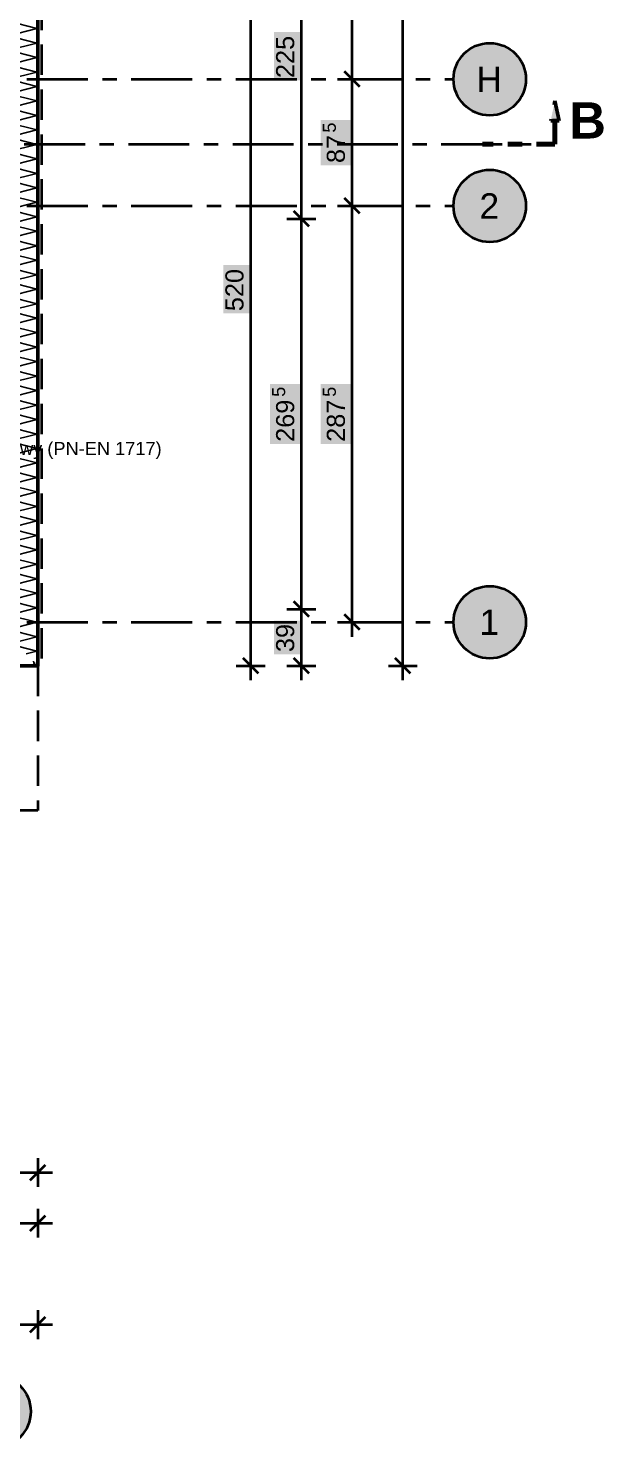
# Model space of a CAD drawing. Header units: metres. Extents: x -6.2 to 22.6, y -6.3 to 13.3.
# Drawn here: x 18.61 to 22.58, y -5.7 to 4.1 of the extents above; entities that cross this region are included whole.
import ezdxf

# ---------------------------------------------------------------- set-up
doc = ezdxf.new("R2010")
doc.units = ezdxf.units.M
for name, pattern in [('KRESKOWA', [5.25, 4.2, -1.05]), ('PUNKTOWA', [10.5, 8.4, -1.05, 0, -1.05]), ('PUNKTOWA_KROTKA', [6.3, 4.2, -1.05, 0, -1.05])]:
    doc.linetypes.add(name, pattern=pattern)
for name, color, linetype, lineweight in [('A-KRESKOWANIE', 8, 'Continuous', 18), ('A-MASKA', 7, 'Continuous', 18), ('A-NAD-CIECIEM', 8, 'KRESKOWA', 25), ('A-OSIE', 1, 'PUNKTOWA', 25), ('A-PRZEKROJE', 1, 'PUNKTOWA_KROTKA', 50), ('A-SANITARNE', 6, 'Continuous', 25), ('A-SCIANY-IZOL', 4, 'Continuous', 35), ('A-WYMIARY', 1, 'Continuous', 25)]:
    doc.layers.add(name, color=color, linetype=linetype, lineweight=lineweight)
doc.styles.add('PL_ARIAL', font='arial.ttf')
doc.styles.add('PL_ARIAL_B', font='arialbd.ttf')

msp = doc.modelspace()

# ---------------------------------------------------------------- hatches: boundary and pattern name
at = {"layer": 'A-MASKA', "true_color": 0xffffff}
for points in [[(20.4866, 3.7434), (20.4866, 4.0766), (20.3041, 4.0766), (20.3041, 3.7434)], [(20.8366, 3.1563), (20.8366, 3.4687), (20.6266, 3.4687), (20.6266, 3.1563)], [(20.1366, 2.1334), (20.1366, 2.4666), (19.9541, 2.4666), (19.9541, 2.1334)], [(20.4866, 1.2308), (20.4866, 1.6442), (20.2766, 1.6442), (20.2766, 1.2308)], [(20.8366, 1.2308), (20.8366, 1.6442), (20.6266, 1.6442), (20.6266, 1.2308)], [(20.4866, -0.221), (20.4866, 0.011), (20.3041, 0.011), (20.3041, -0.221)]]:
    msp.add_hatch(color=7, dxfattribs=at).paths.add_polyline_path(points)
at = {"layer": 'A-OSIE', "true_color": 0xffffff}
for points in [[(22.0441, 3.75), (22.0419, 3.7826), (22.0355, 3.8147), (22.025, 3.8457), (22.0106, 3.875), (21.9924, 3.9022), (21.9708, 3.9268), (21.9462, 3.9483), (21.9191, 3.9665), (21.8897, 3.981), (21.8588, 3.9915), (21.8267, 3.9979), (21.7941, 4), (21.7614, 3.9979), (21.7293, 3.9915), (21.6984, 3.981), (21.6691, 3.9665), (21.6419, 3.9483), (21.6173, 3.9268), (21.5957, 3.9022), (21.5775, 3.875), (21.5631, 3.8457), (21.5526, 3.8147), (21.5462, 3.7826), (21.5441, 3.75), (21.5462, 3.7174), (21.5526, 3.6853), (21.5631, 3.6543), (21.5775, 3.625), (21.5957, 3.5978), (21.6173, 3.5732), (21.6419, 3.5517), (21.6691, 3.5335), (21.6984, 3.519), (21.7293, 3.5085), (21.7614, 3.5021), (21.7941, 3.5), (21.8267, 3.5021), (21.8588, 3.5085), (21.8897, 3.519), (21.9191, 3.5335), (21.9462, 3.5517), (21.9708, 3.5732), (21.9924, 3.5978), (22.0106, 3.625), (22.025, 3.6543), (22.0355, 3.6853), (22.0419, 3.7174)], [(22.0441, 2.875), (22.0419, 2.9076), (22.0355, 2.9397), (22.025, 2.9707), (22.0106, 3), (21.9924, 3.0272), (21.9708, 3.0518), (21.9462, 3.0733), (21.9191, 3.0915), (21.8897, 3.106), (21.8588, 3.1165), (21.8267, 3.1229), (21.7941, 3.125), (21.7614, 3.1229), (21.7293, 3.1165), (21.6984, 3.106), (21.6691, 3.0915), (21.6419, 3.0733), (21.6173, 3.0518), (21.5957, 3.0272), (21.5775, 3), (21.5631, 2.9707), (21.5526, 2.9397), (21.5462, 2.9076), (21.5441, 2.875), (21.5462, 2.8424), (21.5526, 2.8103), (21.5631, 2.7793), (21.5775, 2.75), (21.5957, 2.7228), (21.6173, 2.6982), (21.6419, 2.6767), (21.6691, 2.6585), (21.6984, 2.644), (21.7293, 2.6335), (21.7614, 2.6271), (21.7941, 2.625), (21.8267, 2.6271), (21.8588, 2.6335), (21.8897, 2.644), (21.9191, 2.6585), (21.9462, 2.6767), (21.9708, 2.6982), (21.9924, 2.7228), (22.0106, 2.75), (22.025, 2.7793), (22.0355, 2.8103), (22.0419, 2.8424)], [(22.0441, 0), (22.0419, 0.0326), (22.0355, 0.0647), (22.025, 0.0957), (22.0106, 0.125), (21.9924, 0.1522), (21.9708, 0.1768), (21.9462, 0.1983), (21.9191, 0.2165), (21.8897, 0.231), (21.8588, 0.2415), (21.8267, 0.2479), (21.7941, 0.25), (21.7614, 0.2479), (21.7293, 0.2415), (21.6984, 0.231), (21.6691, 0.2165), (21.6419, 0.1983), (21.6173, 0.1768), (21.5957, 0.1522), (21.5775, 0.125), (21.5631, 0.0957), (21.5526, 0.0647), (21.5462, 0.0326), (21.5441, 0), (21.5462, -0.0326), (21.5526, -0.0647), (21.5631, -0.0957), (21.5775, -0.125), (21.5957, -0.1522), (21.6173, -0.1768), (21.6419, -0.1983), (21.6691, -0.2165), (21.6984, -0.231), (21.7293, -0.2415), (21.7614, -0.2479), (21.7941, -0.25), (21.8267, -0.2479), (21.8588, -0.2415), (21.8897, -0.231), (21.9191, -0.2165), (21.9462, -0.1983), (21.9708, -0.1768), (21.9924, -0.1522), (22.0106, -0.125), (22.025, -0.0957), (22.0355, -0.0647), (22.0419, -0.0326)], [(18.625, -5.45), (18.6229, -5.4174), (18.6165, -5.3853), (18.606, -5.3543), (18.5915, -5.325), (18.5733, -5.2978), (18.5518, -5.2732), (18.5272, -5.2517), (18.5, -5.2335), (18.4707, -5.219), (18.4397, -5.2085), (18.4076, -5.2021), (18.375, -5.2), (18.3424, -5.2021), (18.3103, -5.2085), (18.2793, -5.219), (18.25, -5.2335), (18.2228, -5.2517), (18.1982, -5.2732), (18.1767, -5.2978), (18.1585, -5.325), (18.144, -5.3543), (18.1335, -5.3853), (18.1271, -5.4174), (18.125, -5.45), (18.1271, -5.4826), (18.1335, -5.5147), (18.144, -5.5457), (18.1585, -5.575), (18.1767, -5.6022), (18.1982, -5.6268), (18.2228, -5.6483), (18.25, -5.6665), (18.2793, -5.681), (18.3103, -5.6915), (18.3424, -5.6979), (18.375, -5.7), (18.4076, -5.6979), (18.4397, -5.6915), (18.4707, -5.681), (18.5, -5.6665), (18.5272, -5.6483), (18.5518, -5.6268), (18.5733, -5.6022), (18.5915, -5.575), (18.606, -5.5457), (18.6165, -5.5147), (18.6229, -5.4826)]]:
    msp.add_hatch(color=7, dxfattribs=at).paths.add_polyline_path(points)
at = {"layer": 'A-PRZEKROJE', "true_color": 0x000000}
msp.add_hatch(color=7, dxfattribs=at).paths.add_polyline_path([(22.2441, 3.6007), (22.2732, 3.4638), (22.2149, 3.4638)])

# ---------------------------------------------------------------- linework, layer by layer
at = {"layer": 'A-KRESKOWANIE', "lineweight": 25, "ltscale": 0.05}
for points in [[(18.5143, -0.1393), (18.6675, -0.1), (18.4725, -0.05), (18.6675, 0), (18.4725, 0.05), (18.6675, 0.1), (18.4725, 0.15), (18.6675, 0.2), (18.4725, 0.25), (18.6675, 0.3), (18.4725, 0.35), (18.6675, 0.4), (18.4725, 0.45), (18.6675, 0.5), (18.4725, 0.55), (18.6675, 0.6), (18.4725, 0.65), (18.6675, 0.7), (18.4725, 0.75), (18.6675, 0.8), (18.4725, 0.85), (18.6675, 0.9), (18.4725, 0.95), (18.6675, 1), (18.4725, 1.05), (18.6675, 1.1), (18.4725, 1.15), (18.6675, 1.2), (18.4725, 1.25), (18.6675, 1.3), (18.4725, 1.35), (18.6675, 1.4), (18.4725, 1.45), (18.6675, 1.5), (18.4725, 1.55), (18.6675, 1.6), (18.4725, 1.65), (18.6675, 1.7), (18.4725, 1.75), (18.6675, 1.8), (18.4725, 1.85), (18.6675, 1.9), (18.4725, 1.95), (18.6675, 2), (18.4725, 2.05), (18.6675, 2.1), (18.4725, 2.15), (18.6675, 2.2), (18.4725, 2.25), (18.6675, 2.3), (18.4725, 2.35), (18.6675, 2.4), (18.4725, 2.45), (18.6675, 2.5), (18.4725, 2.55), (18.6675, 2.6), (18.4725, 2.65), (18.6675, 2.7), (18.4725, 2.75), (18.6675, 2.8), (18.4725, 2.85), (18.6675, 2.9), (18.4725, 2.95), (18.6675, 3), (18.4725, 3.05), (18.6675, 3.1), (18.4725, 3.15), (18.6675, 3.2), (18.4725, 3.25), (18.6675, 3.3), (18.4725, 3.35), (18.6675, 3.4), (18.4725, 3.45), (18.6675, 3.5), (18.4725, 3.55), (18.6675, 3.6), (18.4725, 3.65), (18.6675, 3.7), (18.4725, 3.75), (18.6675, 3.8), (18.4725, 3.85), (18.6675, 3.9), (18.4725, 3.95), (18.6675, 4), (18.4725, 4.05), (18.6675, 4.1), (18.4725, 4.15)], [(18.5939, -0.2189), (18.6675, -0.2), (18.5431, -0.1681)], [(18.644, -0.269), (18.65, -0.2925), (18.6536, -0.2786)]]:
    msp.add_lwpolyline(points, dxfattribs=at)
at = {"layer": 'A-NAD-CIECIEM', "linetype": 'KRESKOWA', "lineweight": 35, "ltscale": 0.05, "flags": 128}
for points in [[(11.7005, 9.7), (18.7, 9.7), (18.7, -0.325), (18.6755, -0.325)], [(18.675, -0.3005), (18.675, -1.3), (13.8005, -1.3)]]:
    msp.add_lwpolyline(points, dxfattribs=at)
at = {"layer": 'A-OSIE', "linetype": 'PUNKTOWA', "lineweight": 35, "ltscale": 0.050139, "flags": 128}
for points in [[(-5.2, 3.75), (21.5441, 3.75)], [(-5.2, 2.875), (21.5441, 2.875)], [(-5.2, 0), (21.5441, 0)]]:
    msp.add_lwpolyline(points, dxfattribs=at)
at = {"layer": 'A-OSIE', "linetype": 'Continuous', "lineweight": 35, "ltscale": 0.05}
for centre in [(21.7941, 3.75), (21.7941, 2.875), (21.7941, 0), (18.375, -5.45)]:
    msp.add_circle(centre, 0.25, dxfattribs=at)
at = {"layer": 'A-PRZEKROJE', "lineweight": 50, "ltscale": 0.05, "flags": 128}
msp.add_lwpolyline([(22.2441, 3.6007), (22.2732, 3.4638), (22.2149, 3.4638)], close=True, dxfattribs=at)
at = {"layer": 'A-PRZEKROJE', "linetype": 'Continuous', "lineweight": 70, "ltscale": 0.05, "flags": 128}
msp.add_lwpolyline([(22.2441, 3.3007), (22.2441, 3.4757)], dxfattribs=at)
at = {"layer": 'A-PRZEKROJE', "linetype": 'PUNKTOWA', "lineweight": 35, "ltscale": 0.05, "flags": 128}
msp.add_lwpolyline([(-5.9, 3.3007), (22.2441, 3.3007)], dxfattribs=at)
at = {"layer": 'A-PRZEKROJE', "linetype": 'PUNKTOWA_KROTKA', "lineweight": 70, "ltscale": 0.03, "flags": 128}
msp.add_lwpolyline([(22.2441, 3.3007), (21.7441, 3.3007)], dxfattribs=at)
at = {"layer": 'A-SCIANY-IZOL', "lineweight": 50, "ltscale": 0.05}
msp.add_lwpolyline([(18.675, 4.9), (18.675, -0.3), (18.675, -0.3), (18.675, -0.3), (13.25, -0.3)], dxfattribs=at)
at = {"layer": 'A-WYMIARY', "lineweight": 35, "ltscale": 0.05}
for points in [[(20.1441, -0.4), (20.1441, 9.775)], [(20.4941, -0.4), (20.4941, 9.775)], [(21.1941, -0.4), (21.1941, 9.775)], [(20.8441, -0.1), (20.8441, 9.475)], [(20.7441, 3.75), (20.9441, 3.75)], [(20.8971, 3.697), (20.791, 3.803)], [(20.7441, 2.875), (20.9441, 2.875)], [(20.8971, 2.822), (20.791, 2.928)], [(20.3941, 2.785), (20.5941, 2.785)], [(20.5471, 2.732), (20.441, 2.838)], [(20.5471, 0.037), (20.441, 0.143)], [(20.3941, 0.09), (20.5941, 0.09)], [(20.7441, 0), (20.9441, 0)], [(20.8971, -0.053), (20.791, 0.053)], [(20.1971, -0.353), (20.091, -0.247)], [(20.5471, -0.353), (20.441, -0.247)], [(21.2471, -0.353), (21.141, -0.247)], [(20.0441, -0.3), (20.2441, -0.3)], [(20.3941, -0.3), (20.5941, -0.3)], [(21.0941, -0.3), (21.2941, -0.3)], [(18.675, -3.7), (18.675, -3.9)], [(-0.4, -3.8), (18.775, -3.8)], [(18.622, -3.853), (18.728, -3.747)], [(18.622, -4.203), (18.728, -4.097)], [(18.675, -4.05), (18.675, -4.25)], [(-0.4, -4.15), (18.775, -4.15)], [(18.622, -4.903), (18.728, -4.797)], [(18.675, -4.75), (18.675, -4.95)], [(-0.4, -4.85), (18.775, -4.85)]]:
    msp.add_lwpolyline(points, dxfattribs=at)

# ---------------------------------------------------------------- texts
at = {"layer": 'A-OSIE', "style": 'PL_ARIAL'}
for s, p in [('H', (21.7022, 3.6625)), ('2', (21.7233, 2.7875)), ('1', (21.7233, -0.0875))]:
    msp.add_text(s, height=0.175, dxfattribs=at).set_placement(p)
at = {"layer": 'A-PRZEKROJE', "style": 'PL_ARIAL_B'}
msp.add_text('B', height=0.25, dxfattribs=at).set_placement((22.3441, 3.3407))
at = {"layer": 'A-SANITARNE', "style": 'PL_ARIAL'}
msp.add_text('wodomierz + zawór antyskażeniowy (PN-EN 1717)', height=0.09, dxfattribs=at).set_placement((16.6959, 1.155))
at = {"layer": 'A-WYMIARY', "style": 'PL_ARIAL'}
for s, height, p in [('225', 0.125, (20.4441, 3.7584)), ('5', 0.09, (20.7316, 3.3809)), ('87', 0.125, (20.7941, 3.1713)), ('520', 0.125, (20.0941, 2.1484)), ('5', 0.09, (20.3816, 1.5564)), ('5', 0.09, (20.7316, 1.5564)), ('269', 0.125, (20.4441, 1.2458)), ('287', 0.125, (20.7941, 1.2458)), ('39', 0.125, (20.4441, -0.206))]:
    msp.add_text(s, height=height, rotation=90, dxfattribs=at).set_placement(p)

doc.saveas('drawing.dxf')
